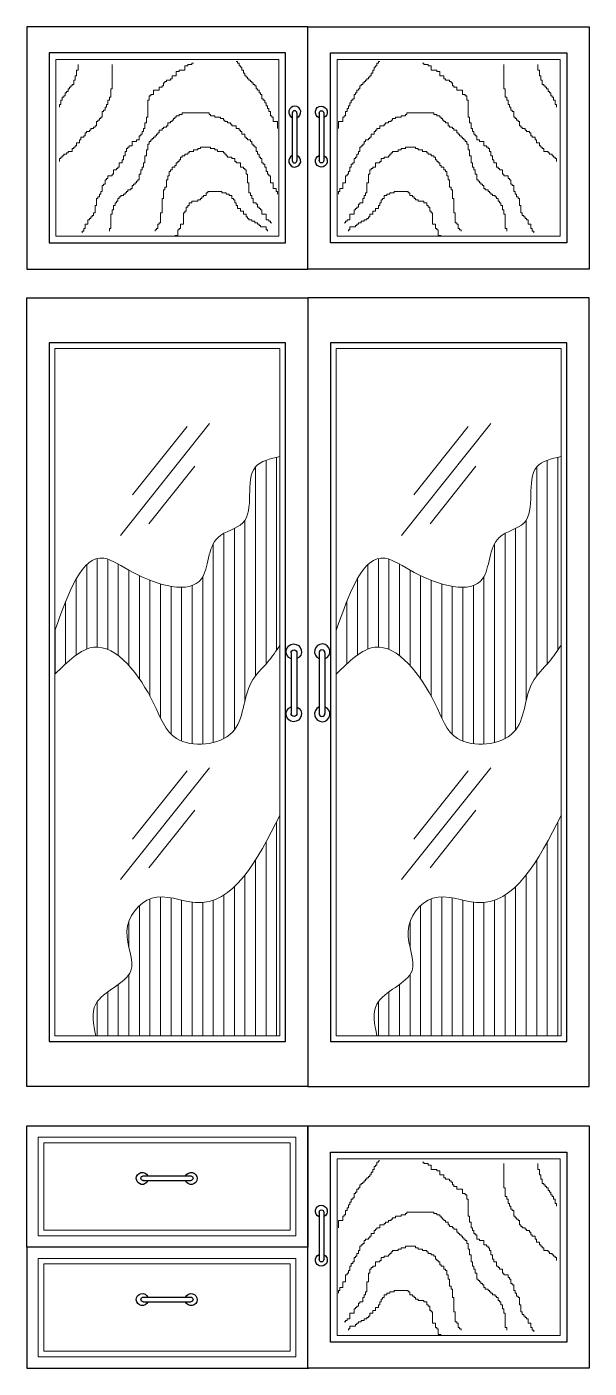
# Model space of a CAD drawing. Header units: millimetres. Extents: x -37049 to 129367, y 25385 to 90033.
# Drawn here: x 39924 to 40902, y 39528 to 41858 of the extents above; entities that cross this region are included whole.
import ezdxf

# ---------------------------------------------------------------- set-up
doc = ezdxf.new("R2010")
doc.units = ezdxf.units.MM
doc.header["$MEASUREMENT"] = 0
for name, color, linetype, lineweight in [('NMANH2', 35, 'Continuous', 9), ('NMANH3', 25, 'Continuous', 9), ('NSMANH1', 44, 'Continuous', 5), ('NTHAY1', 61, 'Continuous', 25), ('NTHAY2', 51, 'Continuous', 25)]:
    doc.layers.add(name, color=color, linetype=linetype, lineweight=lineweight)

# ---------------------------------------------------------------- blocks, each defined once
blk = doc.blocks.new('A$C59837BF3')
at = {"layer": 'NTHAY2'}
for p, q in [((38, 582), (38, 70)), ((88, 582), (88, 70))]:
    blk.add_line(p, q, dxfattribs=at)
for centre, radius, start, end in [((65, 592), 65, 290.9204, 245.6594), ((63, 582), 25, 0, 180), ((65, 65), 65, 114.3406, 69.0796), ((63, 70), 25, 180, 0)]:
    blk.add_arc(centre, radius, start, end, dxfattribs=at)
blk = doc.blocks.new('A$C1C455BE2')
at = {"layer": 'NMANH2'}
for p, q in [((158.5, 198.5), (0, 0)), ((118.3, 193.1), (21.5, 71.9)), ((132.1, 123.1), (50.4, 20.7))]:
    blk.add_line(p, q, dxfattribs=at)

msp = doc.modelspace()

# ---------------------------------------------------------------- hatches: boundary and pattern name
at = {"layer": 'NMANH2'}
h = msp.add_hatch(dxfattribs=at)
h.set_pattern_fill('ANSI31', color=256, scale=146.760096, angle=45, style=0)
h.set_pattern_definition([(90, (-96678.874, -4936.13), (-18.345012, 3e-12), [])])
edge = h.paths.add_edge_path()
edge.add_spline(control_points=[(39972.9, 40733.7), (39995.3, 40755.7), (40056.3, 40816.2), (40141.7, 40705), (40174.7, 40602.3), (40305.4, 40614.2), (40298.2, 40711.5), (40342.4, 40751.6), (40357.5, 40774.2), (40364.1, 40784)], knot_values=[0, 0, 0, 0, 82.179393, 224.779398, 297.645618, 395.589582, 488.173893, 534.091018, 569.730252, 569.730252, 569.730252, 569.730252], degree=3, periodic=0)
edge.add_line((40364.1, 40784), (40364.1, 41111.8))
edge.add_spline(control_points=[(40364.1, 41111.8), (40347.3, 41108), (40294.1, 41095.8), (40330.2, 40991.6), (40236.5, 40977.7), (40244.7, 40861.2), (40123.8, 40895.4), (40028.1, 40965.5), (39996.2, 40875.2), (39972.9, 40809.5)], knot_values=[0, 0, 0, 0, 46.130939, 145.939794, 195.696541, 273.185007, 392.546878, 449.211819, 601.001291, 601.001291, 601.001291, 601.001291], degree=3, periodic=0)
edge.add_line((39972.9, 40809.5), (39972.9, 40733.7))
edge = h.paths.add_edge_path()
edge.add_spline(control_points=[(40364.1, 40488.6), (40324.1, 40410.3), (40269.6, 40303.9), (40138.8, 40364.2), (40081.2, 40288.9), (40129.9, 40205.9), (40029.6, 40176.1), (40039.8, 40125.7), (40043.8, 40105.7)], knot_values=[0, 0, 0, 0, 210.937543, 287.11783, 359.128383, 427.958016, 512.050684, 567.13464, 567.13464, 567.13464, 567.13464], degree=3, periodic=0)
edge.add_line((40043.8, 40105.7), (40364.1, 40105.7))
edge.add_line((40364.1, 40105.7), (40364.1, 40488.6))
h = msp.add_hatch(dxfattribs=at)
h.set_pattern_fill('ANSI31', color=256, scale=146.760096, angle=45, style=0)
h.set_pattern_definition([(90, (-96189.874, -4936.13), (-18.345012, 3e-12), [])])
edge = h.paths.add_edge_path()
edge.add_spline(control_points=[(40461.9, 40733.7), (40484.3, 40755.7), (40545.3, 40816.2), (40630.7, 40705), (40663.7, 40602.3), (40794.4, 40614.2), (40787.2, 40711.5), (40831.4, 40751.6), (40846.5, 40774.2), (40853.1, 40784)], knot_values=[0, 0, 0, 0, 82.179393, 224.779398, 297.645618, 395.589582, 488.173893, 534.091018, 569.730252, 569.730252, 569.730252, 569.730252], degree=3, periodic=0)
edge.add_line((40853.1, 40784), (40853.1, 41111.8))
edge.add_spline(control_points=[(40853.1, 41111.8), (40836.3, 41108), (40783.1, 41095.8), (40819.2, 40991.6), (40725.5, 40977.7), (40733.7, 40861.2), (40612.8, 40895.4), (40517.1, 40965.5), (40485.2, 40875.2), (40461.9, 40809.5)], knot_values=[0, 0, 0, 0, 46.130939, 145.939794, 195.696541, 273.185007, 392.546878, 449.211819, 601.001291, 601.001291, 601.001291, 601.001291], degree=3, periodic=0)
edge.add_line((40461.9, 40809.5), (40461.9, 40733.7))
edge = h.paths.add_edge_path()
edge.add_spline(control_points=[(40853.1, 40488.6), (40813.1, 40410.3), (40758.6, 40303.9), (40627.8, 40364.2), (40570.2, 40288.9), (40618.9, 40205.9), (40518.6, 40176.1), (40528.8, 40125.7), (40532.8, 40105.7)], knot_values=[0, 0, 0, 0, 210.937543, 287.11783, 359.128383, 427.958016, 512.050684, 567.13464, 567.13464, 567.13464, 567.13464], degree=3, periodic=0)
edge.add_line((40532.8, 40105.7), (40853.1, 40105.7))
edge.add_line((40853.1, 40105.7), (40853.1, 40488.6))

# ---------------------------------------------------------------- linework, layer by layer
at = {"layer": 'NMANH2', "elevation": -18774.3}
for points in [[(40364.1, 41299.4), (39972.9, 41299.4), (39972.9, 40105.7), (40364.1, 40105.7)], [(40853.1, 41299.4), (40461.9, 41299.4), (40461.9, 40105.7), (40853.1, 40105.7)], [(39943.6, 39929.6), (40392, 39929.6), (40392, 39758.4), (39943.6, 39758.4)], [(39953.4, 39919.8), (40382.2, 39919.8), (40382.2, 39768.2), (39953.4, 39768.2)], [(39943.6, 39548), (40392, 39548), (40392, 39719.2), (39943.6, 39719.2)], [(39953.4, 39557.8), (40382.2, 39557.8), (40382.2, 39709.5), (39953.4, 39709.5)]]:
    msp.add_lwpolyline(points, close=True, dxfattribs=at)
at = {"layer": 'NMANH2'}
for points in [[(39972.9, 40809.5, -18774.3), (40058, 40935.2, -18774.3), (40108.9, 40910.3, -18774.3), (40227.7, 40899.5, -18774.3), (40256.6, 40971.4, -18774.3), (40299.7, 40996.4, -18774.3), (40321.7, 41093.7, -18774.3), (40364.1, 41111.8, -18774.3)], [(40461.9, 40809.5, -18774.3), (40547, 40935.2, -18774.3), (40597.9, 40910.3, -18774.3), (40716.7, 40899.5, -18774.3), (40745.6, 40971.4, -18774.3), (40788.7, 40996.4, -18774.3), (40810.7, 41093.7, -18774.3), (40853.1, 41111.8, -18774.3)], [(39972.9, 40733.7, -18774.3), (40040.4, 40780.6, -18774.3), (40144.6, 40683.3, -18774.3), (40184.2, 40622.1, -18774.3), (40281.6, 40632.9, -18774.3), (40314.3, 40719.5, -18774.3), (40343.2, 40755.2, -18774.3), (40364.1, 40784, -18774.3)], [(40461.9, 40733.7, -18774.3), (40529.4, 40780.6, -18774.3), (40633.6, 40683.3, -18774.3), (40673.2, 40622.1, -18774.3), (40770.6, 40632.9, -18774.3), (40803.3, 40719.5, -18774.3), (40832.2, 40755.2, -18774.3), (40853.1, 40784, -18774.3)], [(40364.1, 40488.6, -18774.3), (40217, 40337.4, -18774.3), (40141.2, 40344.7, -18774.3), (40098.1, 40287, -18774.3), (40105, 40218.5, -18774.3), (40043.8, 40160.8, -18774.3), (40043.8, 40105.7, -18774.3)], [(40853.1, 40488.6, -18774.3), (40706, 40337.4, -18774.3), (40630.2, 40344.7, -18774.3), (40587.1, 40287, -18774.3), (40594, 40218.5, -18774.3), (40532.8, 40160.8, -18774.3), (40532.8, 40105.7, -18774.3)]]:
    msp.add_spline(points, degree=3, dxfattribs=at)
at = {"layer": 'NMANH3', "elevation": -18796.3}
for points in [[(40362.4, 41801.3), (39974.7, 41801.3), (39974.7, 41494.4), (40362.4, 41494.4)], [(40463.7, 41801.3), (40851.4, 41801.3), (40851.4, 41494.4), (40463.7, 41494.4)], [(40463.7, 39892.3), (40851.4, 39892.3), (40851.4, 39585.4), (40463.7, 39585.4)]]:
    msp.add_lwpolyline(points, close=True, dxfattribs=at)
at = {"layer": 'NSMANH1', "color": 147, "lineweight": 0, "elevation": -18774.3}
for points in [[(40213.8, 41795.2), (40211.3, 41795.2), (40211.3, 41792.8), (40203.9, 41792.8), (40203.9, 41790.2), (40198.9, 41790.2), (40198.9, 41782.8), (40189, 41782.8), (40189, 41780.4), (40184, 41780.4), (40184, 41772.9), (40176.6, 41772.9), (40176.6, 41768), (40174.2, 41768), (40174.2, 41765.5), (40166.7, 41765.5), (40166.7, 41763), (40164.3, 41763), (40164.3, 41760.6), (40161.7, 41760.6), (40161.7, 41755.6), (40159.3, 41755.6), (40159.3, 41753.2), (40154.3, 41753.2), (40154.3, 41748.2), (40144.4, 41748.2), (40144.4, 41740.7), (40139.5, 41740.7), (40139.5, 41738.3), (40137, 41738.3), (40137, 41730.8), (40134.5, 41730.8), (40134.5, 41701.2), (40132.1, 41701.2), (40132.1, 41691.2), (40129.5, 41691.2), (40129.5, 41681.3), (40127.1, 41681.3), (40127.1, 41676.4), (40124.6, 41676.4), (40124.6, 41671.5), (40122.1, 41671.5), (40122.1, 41669), (40119.7, 41669), (40119.7, 41661.6), (40114.7, 41661.6), (40114.7, 41659), (40107.2, 41659), (40107.2, 41651.7), (40102.3, 41651.7), (40102.3, 41649.1), (40099.8, 41649.1), (40099.8, 41646.7), (40097.3, 41646.7), (40097.3, 41641.7), (40094.9, 41641.7), (40094.9, 41634.3), (40092.4, 41634.3), (40092.4, 41626.9), (40089.9, 41626.9), (40089.9, 41621.9), (40084.9, 41621.9), (40084.9, 41614.5), (40082.5, 41614.5), (40082.5, 41612.1), (40080, 41612.1), (40080, 41609.5), (40075, 41609.5), (40075, 41602.2), (40072.6, 41602.2), (40072.6, 41599.6), (40065.2, 41599.6), (40065.2, 41594.7), (40062.6, 41594.7), (40062.6, 41592.2), (40060.2, 41592.2), (40060.2, 41584.8), (40057.7, 41584.8), (40057.7, 41582.3), (40055.2, 41582.3), (40055.2, 41572.4), (40052.7, 41572.4), (40052.7, 41567.5), (40050.3, 41567.5), (40050.3, 41562.6), (40047.7, 41562.6), (40047.7, 41560), (40045.3, 41560), (40045.3, 41547.7), (40042.8, 41547.7), (40042.8, 41535.3), (40040.3, 41535.3), (40040.3, 41530.4), (40037.9, 41530.4), (40037.9, 41527.9), (40035.4, 41527.9), (40035.4, 41525.4), (40032.9, 41525.4), (40032.9, 41522.9), (40030.4, 41522.9), (40030.4, 41515.5), (40025.4, 41515.5), (40025.4, 41508.1), (40023, 41508.1), (40023, 41503.2), (40020.5, 41503.2), (40020.5, 41500.6)], [(40360, 41681.3), (40360, 41693.8), (40352.6, 41693.8), (40352.6, 41701.2), (40350.2, 41701.2), (40350.2, 41703.6), (40347.6, 41703.6), (40347.6, 41711.1), (40345.2, 41711.1), (40345.2, 41716), (40342.7, 41716), (40342.7, 41721), (40340.2, 41721), (40340.2, 41726), (40337.7, 41726), (40337.7, 41730.8), (40335.3, 41730.8), (40335.3, 41733.3), (40332.7, 41733.3), (40332.7, 41740.7), (40330.3, 41740.7), (40330.3, 41743.3), (40327.9, 41743.3), (40327.9, 41748.2), (40325.3, 41748.2), (40325.3, 41750.7), (40322.9, 41750.7), (40322.9, 41755.6), (40320.4, 41755.6), (40320.4, 41758), (40317.9, 41758), (40317.9, 41760.6), (40315.4, 41760.6), (40315.4, 41763), (40313, 41763), (40313, 41765.5), (40310.4, 41765.5), (40310.4, 41768), (40308, 41768), (40308, 41770.5), (40305.6, 41770.5), (40305.6, 41772.9), (40303, 41772.9), (40303, 41777.9), (40300.6, 41777.9), (40300.6, 41782.8), (40298.1, 41782.8), (40298.1, 41787.8), (40295.6, 41787.8), (40295.6, 41790.2), (40293.1, 41790.2), (40293.1, 41795.2), (40290.7, 41795.2), (40290.7, 41797.7), (40288.1, 41797.7)], [(40466, 41681.3), (40466, 41693.8), (40473.4, 41693.8), (40473.4, 41701.2), (40475.9, 41701.2), (40475.9, 41703.6), (40478.4, 41703.6), (40478.4, 41711.1), (40480.9, 41711.1), (40480.9, 41716), (40483.3, 41716), (40483.3, 41721), (40485.9, 41721), (40485.9, 41726), (40488.3, 41726), (40488.3, 41730.8), (40490.8, 41730.8), (40490.8, 41733.3), (40493.3, 41733.3), (40493.3, 41740.7), (40495.7, 41740.7), (40495.7, 41743.3), (40498.2, 41743.3), (40498.2, 41748.2), (40500.7, 41748.2), (40500.7, 41750.7), (40503.2, 41750.7), (40503.2, 41755.6), (40505.6, 41755.6), (40505.6, 41758), (40508.2, 41758), (40508.2, 41760.6), (40510.6, 41760.6), (40510.6, 41763), (40513.1, 41763), (40513.1, 41765.5), (40515.6, 41765.5), (40515.6, 41768), (40518.1, 41768), (40518.1, 41770.5), (40520.5, 41770.5), (40520.5, 41772.9), (40523, 41772.9), (40523, 41777.9), (40525.5, 41777.9), (40525.5, 41782.8), (40527.9, 41782.8), (40527.9, 41787.8), (40530.5, 41787.8), (40530.5, 41790.2), (40532.9, 41790.2), (40532.9, 41795.2), (40535.4, 41795.2), (40535.4, 41797.7), (40537.9, 41797.7)], [(40612.3, 41795.2), (40614.7, 41795.2), (40614.7, 41792.8), (40622.2, 41792.8), (40622.2, 41790.2), (40627.1, 41790.2), (40627.1, 41782.8), (40637, 41782.8), (40637, 41780.4), (40642, 41780.4), (40642, 41772.9), (40649.5, 41772.9), (40649.5, 41768), (40651.9, 41768), (40651.9, 41765.5), (40659.3, 41765.5), (40659.3, 41763), (40661.8, 41763), (40661.8, 41760.6), (40664.3, 41760.6), (40664.3, 41755.6), (40666.8, 41755.6), (40666.8, 41753.2), (40671.8, 41753.2), (40671.8, 41748.2), (40681.6, 41748.2), (40681.6, 41740.7), (40686.5, 41740.7), (40686.5, 41738.3), (40689.1, 41738.3), (40689.1, 41730.8), (40691.5, 41730.8), (40691.5, 41701.2), (40694, 41701.2), (40694, 41691.2), (40696.5, 41691.2), (40696.5, 41681.3), (40699, 41681.3), (40699, 41676.4), (40701.4, 41676.4), (40701.4, 41671.5), (40704, 41671.5), (40704, 41669), (40706.4, 41669), (40706.4, 41661.6), (40711.4, 41661.6), (40711.4, 41659), (40718.8, 41659), (40718.8, 41651.7), (40723.7, 41651.7), (40723.7, 41649.1), (40726.3, 41649.1), (40726.3, 41646.7), (40728.7, 41646.7), (40728.7, 41641.7), (40731.2, 41641.7), (40731.2, 41634.3), (40733.7, 41634.3), (40733.7, 41626.9), (40736.1, 41626.9), (40736.1, 41621.9), (40741.1, 41621.9), (40741.1, 41614.5), (40743.6, 41614.5), (40743.6, 41612.1), (40746, 41612.1), (40746, 41609.5), (40751, 41609.5), (40751, 41602.2), (40753.5, 41602.2), (40753.5, 41599.6), (40760.9, 41599.6), (40760.9, 41594.7), (40763.4, 41594.7), (40763.4, 41592.2), (40765.9, 41592.2), (40765.9, 41584.8), (40768.3, 41584.8), (40768.3, 41582.3), (40770.9, 41582.3), (40770.9, 41572.4), (40773.3, 41572.4), (40773.3, 41567.5), (40775.8, 41567.5), (40775.8, 41562.6), (40778.3, 41562.6), (40778.3, 41560), (40780.8, 41560), (40780.8, 41547.7), (40783.2, 41547.7), (40783.2, 41535.3), (40785.7, 41535.3), (40785.7, 41530.4), (40788.2, 41530.4), (40788.2, 41527.9), (40790.6, 41527.9), (40790.6, 41525.4), (40793.2, 41525.4), (40793.2, 41522.9), (40795.6, 41522.9), (40795.6, 41515.5), (40800.6, 41515.5), (40800.6, 41508.1), (40803.1, 41508.1), (40803.1, 41503.2), (40805.5, 41503.2), (40805.5, 41500.6)], [(40013.1, 41792.8), (40013.1, 41782.8), (40010.6, 41782.8), (40010.6, 41772.9), (40008.1, 41772.9), (40008.1, 41765.5), (40005.7, 41765.5), (40005.7, 41758), (40003.1, 41758), (40003.1, 41755.6), (40000.7, 41755.6), (40000.7, 41753.2), (39998.2, 41753.2), (39998.2, 41750.7), (39995.7, 41750.7), (39995.7, 41745.7), (39993.2, 41745.7), (39993.2, 41743.3), (39990.8, 41743.3), (39990.8, 41738.3), (39988.3, 41738.3), (39988.3, 41735.8), (39985.8, 41735.8), (39985.8, 41730.8), (39983.4, 41730.8), (39983.4, 41723.4), (39980.8, 41723.4), (39980.8, 41718.5)], [(40072.6, 41792.8), (40072.6, 41750.7), (40070, 41750.7), (40070, 41735.8), (40067.6, 41735.8), (40067.6, 41730.8), (40065.2, 41730.8), (40065.2, 41723.4), (40062.6, 41723.4), (40062.6, 41718.5), (40060.2, 41718.5), (40060.2, 41713.5), (40057.7, 41713.5), (40057.7, 41711.1), (40055.2, 41711.1), (40055.2, 41701.2), (40052.7, 41701.2), (40052.7, 41698.7), (40050.3, 41698.7), (40050.3, 41696.2), (40047.7, 41696.2), (40047.7, 41693.8), (40045.3, 41693.8), (40045.3, 41686.3), (40042.8, 41686.3), (40042.8, 41683.8), (40040.3, 41683.8), (40040.3, 41681.3), (40035.4, 41681.3), (40035.4, 41678.9), (40032.9, 41678.9), (40032.9, 41676.4), (40028, 41676.4), (40028, 41673.9), (40025.4, 41673.9), (40025.4, 41669), (40023, 41669), (40023, 41666.5), (40018, 41666.5), (40018, 41661.6), (40015.6, 41661.6), (40015.6, 41656.6), (40010.6, 41656.6), (40010.6, 41651.7), (40008.1, 41651.7), (40008.1, 41649.1), (40005.7, 41649.1), (40005.7, 41646.7), (40003.1, 41646.7), (40003.1, 41641.7), (39995.7, 41641.7), (39995.7, 41639.3), (39993.2, 41639.3), (39993.2, 41636.8), (39988.3, 41636.8), (39988.3, 41634.3), (39985.8, 41634.3), (39985.8, 41631.8), (39983.4, 41631.8), (39983.4, 41629.4), (39980.8, 41629.4), (39980.8, 41624.4)], [(40753.5, 41792.8), (40753.5, 41750.7), (40756, 41750.7), (40756, 41735.8), (40758.5, 41735.8), (40758.5, 41730.8), (40760.9, 41730.8), (40760.9, 41723.4), (40763.4, 41723.4), (40763.4, 41718.5), (40765.9, 41718.5), (40765.9, 41713.5), (40768.3, 41713.5), (40768.3, 41711.1), (40770.9, 41711.1), (40770.9, 41701.2), (40773.3, 41701.2), (40773.3, 41698.7), (40775.8, 41698.7), (40775.8, 41696.2), (40778.3, 41696.2), (40778.3, 41693.8), (40780.8, 41693.8), (40780.8, 41686.3), (40783.2, 41686.3), (40783.2, 41683.8), (40785.7, 41683.8), (40785.7, 41681.3), (40790.6, 41681.3), (40790.6, 41678.9), (40793.2, 41678.9), (40793.2, 41676.4), (40798.1, 41676.4), (40798.1, 41673.9), (40800.6, 41673.9), (40800.6, 41669), (40803.1, 41669), (40803.1, 41666.5), (40808.1, 41666.5), (40808.1, 41661.6), (40810.5, 41661.6), (40810.5, 41656.6), (40815.5, 41656.6), (40815.5, 41651.7), (40817.9, 41651.7), (40817.9, 41649.1), (40820.4, 41649.1), (40820.4, 41646.7), (40822.9, 41646.7), (40822.9, 41641.7), (40830.4, 41641.7), (40830.4, 41639.3), (40832.8, 41639.3), (40832.8, 41636.8), (40837.8, 41636.8), (40837.8, 41634.3), (40840.2, 41634.3), (40840.2, 41631.8), (40842.7, 41631.8), (40842.7, 41629.4), (40845.2, 41629.4), (40845.2, 41624.4)], [(40812.9, 41792.8), (40812.9, 41782.8), (40815.5, 41782.8), (40815.5, 41772.9), (40817.9, 41772.9), (40817.9, 41765.5), (40820.4, 41765.5), (40820.4, 41758), (40822.9, 41758), (40822.9, 41755.6), (40825.4, 41755.6), (40825.4, 41753.2), (40827.8, 41753.2), (40827.8, 41750.7), (40830.4, 41750.7), (40830.4, 41745.7), (40832.8, 41745.7), (40832.8, 41743.3), (40835.3, 41743.3), (40835.3, 41738.3), (40837.8, 41738.3), (40837.8, 41735.8), (40840.2, 41735.8), (40840.2, 41730.8), (40842.7, 41730.8), (40842.7, 41723.4), (40845.2, 41723.4), (40845.2, 41718.5)], [(40360, 41567.5), (40360, 41572.4), (40357.6, 41572.4), (40357.6, 41577.4), (40352.6, 41577.4), (40352.6, 41587.3), (40347.6, 41587.3), (40347.6, 41599.6), (40345.2, 41599.6), (40345.2, 41602.2), (40342.7, 41602.2), (40342.7, 41607.1), (40340.2, 41607.1), (40340.2, 41614.5), (40337.7, 41614.5), (40337.7, 41619.5), (40335.3, 41619.5), (40335.3, 41621.9), (40332.7, 41621.9), (40332.7, 41629.4), (40330.3, 41629.4), (40330.3, 41631.8), (40327.9, 41631.8), (40327.9, 41636.8), (40325.3, 41636.8), (40325.3, 41641.7), (40322.9, 41641.7), (40322.9, 41649.1), (40320.4, 41649.1), (40320.4, 41651.7), (40317.9, 41651.7), (40317.9, 41654.1), (40315.4, 41654.1), (40315.4, 41659), (40313, 41659), (40313, 41661.6), (40308, 41661.6), (40308, 41664), (40305.6, 41664), (40305.6, 41666.5), (40303, 41666.5), (40303, 41671.5), (40298.1, 41671.5), (40298.1, 41676.4), (40295.6, 41676.4), (40295.6, 41678.9), (40293.1, 41678.9), (40293.1, 41681.3), (40288.1, 41681.3), (40288.1, 41686.3), (40280.7, 41686.3), (40280.7, 41688.8), (40278.3, 41688.8), (40278.3, 41691.2), (40273.3, 41691.2), (40273.3, 41693.8), (40268.4, 41693.8), (40268.4, 41696.2), (40265.8, 41696.2), (40265.8, 41698.7), (40260.9, 41698.7), (40260.9, 41701.2), (40251, 41701.2), (40251, 41703.6), (40243.5, 41703.6), (40243.5, 41706.1), (40241.1, 41706.1), (40241.1, 41708.5), (40194, 41708.5), (40194, 41706.1), (40189, 41706.1), (40189, 41703.6), (40184, 41703.6), (40184, 41701.2), (40181.6, 41701.2), (40181.6, 41698.7), (40179.1, 41698.7), (40179.1, 41696.2), (40176.6, 41696.2), (40176.6, 41693.8), (40174.2, 41693.8), (40174.2, 41691.2), (40169.2, 41691.2), (40169.2, 41686.3), (40166.7, 41686.3), (40166.7, 41683.8), (40161.7, 41683.8), (40161.7, 41681.3), (40159.3, 41681.3), (40159.3, 41678.9), (40154.3, 41678.9), (40154.3, 41673.9), (40151.8, 41673.9), (40151.8, 41671.5), (40149.4, 41671.5), (40149.4, 41669), (40147, 41669), (40147, 41666.5), (40144.4, 41666.5), (40144.4, 41664), (40142, 41664), (40142, 41661.6), (40139.5, 41661.6), (40139.5, 41659), (40137, 41659), (40137, 41654.1), (40134.5, 41654.1), (40134.5, 41644.3), (40132.1, 41644.3), (40132.1, 41634.3), (40129.5, 41634.3), (40129.5, 41621.9), (40127.1, 41621.9), (40127.1, 41614.5), (40124.6, 41614.5), (40124.6, 41609.5), (40122.1, 41609.5), (40122.1, 41602.2), (40119.7, 41602.2), (40119.7, 41592.2), (40117.2, 41592.2), (40117.2, 41589.8), (40114.7, 41589.8), (40114.7, 41587.3), (40112.2, 41587.3), (40112.2, 41584.8), (40109.8, 41584.8), (40109.8, 41582.3), (40107.2, 41582.3), (40107.2, 41577.4), (40104.8, 41577.4), (40104.8, 41574.9), (40099.8, 41574.9), (40099.8, 41572.4), (40097.3, 41572.4), (40097.3, 41570), (40094.9, 41570), (40094.9, 41567.5), (40092.4, 41567.5), (40092.4, 41565), (40087.5, 41565), (40087.5, 41562.6), (40084.9, 41562.6), (40084.9, 41560), (40082.5, 41560), (40082.5, 41555.1), (40080, 41555.1), (40080, 41552.7), (40077.5, 41552.7), (40077.5, 41547.7), (40075, 41547.7), (40075, 41540.3), (40072.6, 41540.3), (40072.6, 41532.8), (40070, 41532.8), (40070, 41508.1), (40067.6, 41508.1), (40067.6, 41503.2)], [(40466, 41567.5), (40466, 41572.4), (40468.5, 41572.4), (40468.5, 41577.4), (40473.4, 41577.4), (40473.4, 41587.3), (40478.4, 41587.3), (40478.4, 41599.6), (40480.9, 41599.6), (40480.9, 41602.2), (40483.3, 41602.2), (40483.3, 41607.1), (40485.9, 41607.1), (40485.9, 41614.5), (40488.3, 41614.5), (40488.3, 41619.5), (40490.8, 41619.5), (40490.8, 41621.9), (40493.3, 41621.9), (40493.3, 41629.4), (40495.7, 41629.4), (40495.7, 41631.8), (40498.2, 41631.8), (40498.2, 41636.8), (40500.7, 41636.8), (40500.7, 41641.7), (40503.2, 41641.7), (40503.2, 41649.1), (40505.6, 41649.1), (40505.6, 41651.7), (40508.2, 41651.7), (40508.2, 41654.1), (40510.6, 41654.1), (40510.6, 41659), (40513.1, 41659), (40513.1, 41661.6), (40518.1, 41661.6), (40518.1, 41664), (40520.5, 41664), (40520.5, 41666.5), (40523, 41666.5), (40523, 41671.5), (40527.9, 41671.5), (40527.9, 41676.4), (40530.5, 41676.4), (40530.5, 41678.9), (40532.9, 41678.9), (40532.9, 41681.3), (40537.9, 41681.3), (40537.9, 41686.3), (40545.4, 41686.3), (40545.4, 41688.8), (40547.8, 41688.8), (40547.8, 41691.2), (40552.8, 41691.2), (40552.8, 41693.8), (40557.7, 41693.8), (40557.7, 41696.2), (40560.2, 41696.2), (40560.2, 41698.7), (40565.1, 41698.7), (40565.1, 41701.2), (40575.1, 41701.2), (40575.1, 41703.6), (40582.5, 41703.6), (40582.5, 41706.1), (40585, 41706.1), (40585, 41708.5), (40632, 41708.5), (40632, 41706.1), (40637, 41706.1), (40637, 41703.6), (40642, 41703.6), (40642, 41701.2), (40644.5, 41701.2), (40644.5, 41698.7), (40646.9, 41698.7), (40646.9, 41696.2), (40649.5, 41696.2), (40649.5, 41693.8), (40651.9, 41693.8), (40651.9, 41691.2), (40656.9, 41691.2), (40656.9, 41686.3), (40659.3, 41686.3), (40659.3, 41683.8), (40664.3, 41683.8), (40664.3, 41681.3), (40666.8, 41681.3), (40666.8, 41678.9), (40671.8, 41678.9), (40671.8, 41673.9), (40674.2, 41673.9), (40674.2, 41671.5), (40676.7, 41671.5), (40676.7, 41669), (40679.1, 41669), (40679.1, 41666.5), (40681.6, 41666.5), (40681.6, 41664), (40684.1, 41664), (40684.1, 41661.6), (40686.5, 41661.6), (40686.5, 41659), (40689.1, 41659), (40689.1, 41654.1), (40691.5, 41654.1), (40691.5, 41644.3), (40694, 41644.3), (40694, 41634.3), (40696.5, 41634.3), (40696.5, 41621.9), (40699, 41621.9), (40699, 41614.5), (40701.4, 41614.5), (40701.4, 41609.5), (40704, 41609.5), (40704, 41602.2), (40706.4, 41602.2), (40706.4, 41592.2), (40708.8, 41592.2), (40708.8, 41589.8), (40711.4, 41589.8), (40711.4, 41587.3), (40713.8, 41587.3), (40713.8, 41584.8), (40716.3, 41584.8), (40716.3, 41582.3), (40718.8, 41582.3), (40718.8, 41577.4), (40721.3, 41577.4), (40721.3, 41574.9), (40726.3, 41574.9), (40726.3, 41572.4), (40728.7, 41572.4), (40728.7, 41570), (40731.2, 41570), (40731.2, 41567.5), (40733.7, 41567.5), (40733.7, 41565), (40738.6, 41565), (40738.6, 41562.6), (40741.1, 41562.6), (40741.1, 41560), (40743.6, 41560), (40743.6, 41555.1), (40746, 41555.1), (40746, 41552.7), (40748.6, 41552.7), (40748.6, 41547.7), (40751, 41547.7), (40751, 41540.3), (40753.5, 41540.3), (40753.5, 41532.8), (40756, 41532.8), (40756, 41508.1), (40758.5, 41508.1), (40758.5, 41503.2)], [(40350.2, 41517.9), (40347.6, 41517.9), (40347.6, 41520.5), (40345.2, 41520.5), (40345.2, 41522.9), (40340.2, 41522.9), (40340.2, 41532.8), (40332.7, 41532.8), (40332.7, 41540.3), (40330.3, 41540.3), (40330.3, 41542.7), (40327.9, 41542.7), (40327.9, 41545.2), (40325.3, 41545.2), (40325.3, 41550.1), (40322.9, 41550.1), (40322.9, 41552.7), (40317.9, 41552.7), (40317.9, 41560), (40315.4, 41560), (40315.4, 41565), (40313, 41565), (40313, 41570), (40310.4, 41570), (40310.4, 41587.3), (40308, 41587.3), (40308, 41602.2), (40305.6, 41602.2), (40305.6, 41609.5), (40303, 41609.5), (40303, 41612.1), (40300.6, 41612.1), (40300.6, 41614.5), (40295.6, 41614.5), (40295.6, 41621.9), (40288.1, 41621.9), (40288.1, 41624.4), (40285.7, 41624.4), (40285.7, 41629.4), (40280.7, 41629.4), (40280.7, 41631.8), (40273.3, 41631.8), (40273.3, 41634.3), (40270.8, 41634.3), (40270.8, 41636.8), (40268.4, 41636.8), (40268.4, 41639.3), (40265.8, 41639.3), (40265.8, 41641.7), (40255.9, 41641.7), (40255.9, 41644.3), (40251, 41644.3), (40251, 41646.7), (40243.5, 41646.7), (40243.5, 41649.1), (40226.2, 41649.1), (40226.2, 41646.7), (40221.2, 41646.7), (40221.2, 41644.3), (40213.8, 41644.3), (40213.8, 41641.7), (40206.3, 41641.7), (40206.3, 41639.3), (40203.9, 41639.3), (40203.9, 41636.8), (40198.9, 41636.8), (40198.9, 41634.3), (40194, 41634.3), (40194, 41631.8), (40191.5, 41631.8), (40191.5, 41626.9), (40189, 41626.9), (40189, 41624.4), (40186.6, 41624.4), (40186.6, 41621.9), (40184, 41621.9), (40184, 41617), (40181.6, 41617), (40181.6, 41614.5), (40176.6, 41614.5), (40176.6, 41609.5), (40174.2, 41609.5), (40174.2, 41607.1), (40171.7, 41607.1), (40171.7, 41599.6), (40169.2, 41599.6), (40169.2, 41592.2), (40166.7, 41592.2), (40166.7, 41579.9), (40164.3, 41579.9), (40164.3, 41574.9), (40161.7, 41574.9), (40161.7, 41560), (40159.3, 41560), (40159.3, 41535.3), (40156.8, 41535.3), (40156.8, 41517.9), (40154.3, 41517.9), (40154.3, 41515.5), (40151.8, 41515.5), (40151.8, 41508.1), (40149.4, 41508.1), (40149.4, 41505.6), (40147, 41505.6), (40147, 41503.2)], [(40475.9, 41517.9), (40478.4, 41517.9), (40478.4, 41520.5), (40480.9, 41520.5), (40480.9, 41522.9), (40485.9, 41522.9), (40485.9, 41532.8), (40493.3, 41532.8), (40493.3, 41540.3), (40495.7, 41540.3), (40495.7, 41542.7), (40498.2, 41542.7), (40498.2, 41545.2), (40500.7, 41545.2), (40500.7, 41550.1), (40503.2, 41550.1), (40503.2, 41552.7), (40508.2, 41552.7), (40508.2, 41560), (40510.6, 41560), (40510.6, 41565), (40513.1, 41565), (40513.1, 41570), (40515.6, 41570), (40515.6, 41587.3), (40518.1, 41587.3), (40518.1, 41602.2), (40520.5, 41602.2), (40520.5, 41609.5), (40523, 41609.5), (40523, 41612.1), (40525.5, 41612.1), (40525.5, 41614.5), (40530.5, 41614.5), (40530.5, 41621.9), (40537.9, 41621.9), (40537.9, 41624.4), (40540.4, 41624.4), (40540.4, 41629.4), (40545.4, 41629.4), (40545.4, 41631.8), (40552.8, 41631.8), (40552.8, 41634.3), (40555.2, 41634.3), (40555.2, 41636.8), (40557.7, 41636.8), (40557.7, 41639.3), (40560.2, 41639.3), (40560.2, 41641.7), (40570.1, 41641.7), (40570.1, 41644.3), (40575.1, 41644.3), (40575.1, 41646.7), (40582.5, 41646.7), (40582.5, 41649.1), (40599.9, 41649.1), (40599.9, 41646.7), (40604.8, 41646.7), (40604.8, 41644.3), (40612.3, 41644.3), (40612.3, 41641.7), (40619.7, 41641.7), (40619.7, 41639.3), (40622.2, 41639.3), (40622.2, 41636.8), (40627.1, 41636.8), (40627.1, 41634.3), (40632, 41634.3), (40632, 41631.8), (40634.6, 41631.8), (40634.6, 41626.9), (40637, 41626.9), (40637, 41624.4), (40639.5, 41624.4), (40639.5, 41621.9), (40642, 41621.9), (40642, 41617), (40644.5, 41617), (40644.5, 41614.5), (40649.5, 41614.5), (40649.5, 41609.5), (40651.9, 41609.5), (40651.9, 41607.1), (40654.3, 41607.1), (40654.3, 41599.6), (40656.9, 41599.6), (40656.9, 41592.2), (40659.3, 41592.2), (40659.3, 41579.9), (40661.8, 41579.9), (40661.8, 41574.9), (40664.3, 41574.9), (40664.3, 41560), (40666.8, 41560), (40666.8, 41535.3), (40669.2, 41535.3), (40669.2, 41517.9), (40671.8, 41517.9), (40671.8, 41515.5), (40674.2, 41515.5), (40674.2, 41508.1), (40676.7, 41508.1), (40676.7, 41505.6), (40679.1, 41505.6), (40679.1, 41503.2)], [(40342.7, 41503.2), (40342.7, 41505.6), (40340.2, 41505.6), (40340.2, 41510.5), (40330.3, 41510.5), (40330.3, 41513.1), (40327.9, 41513.1), (40327.9, 41515.5), (40325.3, 41515.5), (40325.3, 41517.9), (40320.4, 41517.9), (40320.4, 41520.5), (40315.4, 41520.5), (40315.4, 41522.9), (40310.4, 41522.9), (40310.4, 41525.4), (40308, 41525.4), (40308, 41527.9), (40305.6, 41527.9), (40305.6, 41532.8), (40300.6, 41532.8), (40300.6, 41537.8), (40295.6, 41537.8), (40295.6, 41542.7), (40290.7, 41542.7), (40290.7, 41547.7), (40288.1, 41547.7), (40288.1, 41552.7), (40285.7, 41552.7), (40285.7, 41557.6), (40283.2, 41557.6), (40283.2, 41560), (40280.7, 41560), (40280.7, 41565), (40275.8, 41565), (40275.8, 41567.5), (40270.8, 41567.5), (40270.8, 41570), (40263.4, 41570), (40263.4, 41572.4), (40238.6, 41572.4), (40238.6, 41570), (40236.1, 41570), (40236.1, 41565), (40231.2, 41565), (40231.2, 41562.6), (40228.6, 41562.6), (40228.6, 41560), (40226.2, 41560), (40226.2, 41557.6), (40221.2, 41557.6), (40221.2, 41555.1), (40211.3, 41555.1), (40211.3, 41552.7), (40206.3, 41552.7), (40206.3, 41547.7), (40203.9, 41547.7), (40203.9, 41545.2), (40201.4, 41545.2), (40201.4, 41537.8), (40198.9, 41537.8), (40198.9, 41535.3), (40196.5, 41535.3), (40196.5, 41515.5), (40191.5, 41515.5), (40191.5, 41508.1), (40189, 41508.1), (40189, 41505.6), (40186.6, 41505.6), (40186.6, 41495.7), (40181.6, 41495.7)], [(40483.3, 41503.2), (40483.3, 41505.6), (40485.9, 41505.6), (40485.9, 41510.5), (40495.7, 41510.5), (40495.7, 41513.1), (40498.2, 41513.1), (40498.2, 41515.5), (40500.7, 41515.5), (40500.7, 41517.9), (40505.6, 41517.9), (40505.6, 41520.5), (40510.6, 41520.5), (40510.6, 41522.9), (40515.6, 41522.9), (40515.6, 41525.4), (40518.1, 41525.4), (40518.1, 41527.9), (40520.5, 41527.9), (40520.5, 41532.8), (40525.5, 41532.8), (40525.5, 41537.8), (40530.5, 41537.8), (40530.5, 41542.7), (40535.4, 41542.7), (40535.4, 41547.7), (40537.9, 41547.7), (40537.9, 41552.7), (40540.4, 41552.7), (40540.4, 41557.6), (40542.8, 41557.6), (40542.8, 41560), (40545.4, 41560), (40545.4, 41565), (40550.2, 41565), (40550.2, 41567.5), (40555.2, 41567.5), (40555.2, 41570), (40562.7, 41570), (40562.7, 41572.4), (40587.4, 41572.4), (40587.4, 41570), (40590, 41570), (40590, 41565), (40594.9, 41565), (40594.9, 41562.6), (40597.4, 41562.6), (40597.4, 41560), (40599.9, 41560), (40599.9, 41557.6), (40604.8, 41557.6), (40604.8, 41555.1), (40614.7, 41555.1), (40614.7, 41552.7), (40619.7, 41552.7), (40619.7, 41547.7), (40622.2, 41547.7), (40622.2, 41545.2), (40624.6, 41545.2), (40624.6, 41537.8), (40627.1, 41537.8), (40627.1, 41535.3), (40629.6, 41535.3), (40629.6, 41515.5), (40634.6, 41515.5), (40634.6, 41508.1), (40637, 41508.1), (40637, 41505.6), (40639.5, 41505.6), (40639.5, 41495.7), (40644.5, 41495.7)], [(40466, 39772.4), (40466, 39784.8), (40473.4, 39784.8), (40473.4, 39792.2), (40475.9, 39792.2), (40475.9, 39794.7), (40478.4, 39794.7), (40478.4, 39802.1), (40480.9, 39802.1), (40480.9, 39807), (40483.3, 39807), (40483.3, 39812), (40485.9, 39812), (40485.9, 39817), (40488.3, 39817), (40488.3, 39821.9), (40490.8, 39821.9), (40490.8, 39824.3), (40493.3, 39824.3), (40493.3, 39831.8), (40495.7, 39831.8), (40495.7, 39834.3), (40498.2, 39834.3), (40498.2, 39839.2), (40500.7, 39839.2), (40500.7, 39841.7), (40503.2, 39841.7), (40503.2, 39846.6), (40505.6, 39846.6), (40505.6, 39849.1), (40508.2, 39849.1), (40508.2, 39851.6), (40510.6, 39851.6), (40510.6, 39854.1), (40513.1, 39854.1), (40513.1, 39856.5), (40515.6, 39856.5), (40515.6, 39859.1), (40518.1, 39859.1), (40518.1, 39861.5), (40520.5, 39861.5), (40520.5, 39864), (40523, 39864), (40523, 39868.9), (40525.5, 39868.9), (40525.5, 39873.8), (40527.9, 39873.8), (40527.9, 39878.8), (40530.5, 39878.8), (40530.5, 39881.3), (40532.9, 39881.3), (40532.9, 39886.3), (40535.4, 39886.3), (40535.4, 39888.7), (40537.9, 39888.7)], [(40612.3, 39886.3), (40614.7, 39886.3), (40614.7, 39883.8), (40622.2, 39883.8), (40622.2, 39881.3), (40627.1, 39881.3), (40627.1, 39873.8), (40637, 39873.8), (40637, 39871.4), (40642, 39871.4), (40642, 39864), (40649.5, 39864), (40649.5, 39859.1), (40651.9, 39859.1), (40651.9, 39856.5), (40659.3, 39856.5), (40659.3, 39854.1), (40661.8, 39854.1), (40661.8, 39851.6), (40664.3, 39851.6), (40664.3, 39846.6), (40666.8, 39846.6), (40666.8, 39844.2), (40671.8, 39844.2), (40671.8, 39839.2), (40681.6, 39839.2), (40681.6, 39831.8), (40686.5, 39831.8), (40686.5, 39829.3), (40689.1, 39829.3), (40689.1, 39821.9), (40691.5, 39821.9), (40691.5, 39792.2), (40694, 39792.2), (40694, 39782.3), (40696.5, 39782.3), (40696.5, 39772.4), (40699, 39772.4), (40699, 39767.5), (40701.4, 39767.5), (40701.4, 39762.5), (40704, 39762.5), (40704, 39760), (40706.4, 39760), (40706.4, 39752.6), (40711.4, 39752.6), (40711.4, 39750.1), (40718.8, 39750.1), (40718.8, 39742.7), (40723.7, 39742.7), (40723.7, 39740.2), (40726.3, 39740.2), (40726.3, 39737.7), (40728.7, 39737.7), (40728.7, 39732.8), (40731.2, 39732.8), (40731.2, 39725.3), (40733.7, 39725.3), (40733.7, 39718), (40736.1, 39718), (40736.1, 39713), (40741.1, 39713), (40741.1, 39705.6), (40743.6, 39705.6), (40743.6, 39703.1), (40746, 39703.1), (40746, 39700.6), (40751, 39700.6), (40751, 39693.2), (40753.5, 39693.2), (40753.5, 39690.7), (40760.9, 39690.7), (40760.9, 39685.8), (40763.4, 39685.8), (40763.4, 39683.2), (40765.9, 39683.2), (40765.9, 39675.8), (40768.3, 39675.8), (40768.3, 39673.4), (40770.9, 39673.4), (40770.9, 39663.5), (40773.3, 39663.5), (40773.3, 39658.5), (40775.8, 39658.5), (40775.8, 39653.6), (40778.3, 39653.6), (40778.3, 39651.1), (40780.8, 39651.1), (40780.8, 39638.7), (40783.2, 39638.7), (40783.2, 39626.3), (40785.7, 39626.3), (40785.7, 39621.4), (40788.2, 39621.4), (40788.2, 39619), (40790.6, 39619), (40790.6, 39616.4), (40793.2, 39616.4), (40793.2, 39614), (40795.6, 39614), (40795.6, 39606.5), (40800.6, 39606.5), (40800.6, 39599.1), (40803.1, 39599.1), (40803.1, 39594.2), (40805.5, 39594.2), (40805.5, 39591.7)], [(40753.5, 39883.8), (40753.5, 39841.7), (40756, 39841.7), (40756, 39826.9), (40758.5, 39826.9), (40758.5, 39821.9), (40760.9, 39821.9), (40760.9, 39814.4), (40763.4, 39814.4), (40763.4, 39809.6), (40765.9, 39809.6), (40765.9, 39804.6), (40768.3, 39804.6), (40768.3, 39802.1), (40770.9, 39802.1), (40770.9, 39792.2), (40773.3, 39792.2), (40773.3, 39789.7), (40775.8, 39789.7), (40775.8, 39787.2), (40778.3, 39787.2), (40778.3, 39784.8), (40780.8, 39784.8), (40780.8, 39777.4), (40783.2, 39777.4), (40783.2, 39774.8), (40785.7, 39774.8), (40785.7, 39772.4), (40790.6, 39772.4), (40790.6, 39769.9), (40793.2, 39769.9), (40793.2, 39767.5), (40798.1, 39767.5), (40798.1, 39764.9), (40800.6, 39764.9), (40800.6, 39760), (40803.1, 39760), (40803.1, 39757.5), (40808.1, 39757.5), (40808.1, 39752.6), (40810.5, 39752.6), (40810.5, 39747.6), (40815.5, 39747.6), (40815.5, 39742.7), (40817.9, 39742.7), (40817.9, 39740.2), (40820.4, 39740.2), (40820.4, 39737.7), (40822.9, 39737.7), (40822.9, 39732.8), (40830.4, 39732.8), (40830.4, 39730.3), (40832.8, 39730.3), (40832.8, 39727.9), (40837.8, 39727.9), (40837.8, 39725.3), (40840.2, 39725.3), (40840.2, 39722.9), (40842.7, 39722.9), (40842.7, 39720.4), (40845.2, 39720.4), (40845.2, 39715.4)], [(40812.9, 39883.8), (40812.9, 39873.8), (40815.5, 39873.8), (40815.5, 39864), (40817.9, 39864), (40817.9, 39856.5), (40820.4, 39856.5), (40820.4, 39849.1), (40822.9, 39849.1), (40822.9, 39846.6), (40825.4, 39846.6), (40825.4, 39844.2), (40827.8, 39844.2), (40827.8, 39841.7), (40830.4, 39841.7), (40830.4, 39836.8), (40832.8, 39836.8), (40832.8, 39834.3), (40835.3, 39834.3), (40835.3, 39829.3), (40837.8, 39829.3), (40837.8, 39826.9), (40840.2, 39826.9), (40840.2, 39821.9), (40842.7, 39821.9), (40842.7, 39814.4), (40845.2, 39814.4), (40845.2, 39809.6)], [(40466, 39658.5), (40466, 39663.5), (40468.5, 39663.5), (40468.5, 39668.5), (40473.4, 39668.5), (40473.4, 39678.4), (40478.4, 39678.4), (40478.4, 39690.7), (40480.9, 39690.7), (40480.9, 39693.2), (40483.3, 39693.2), (40483.3, 39698.1), (40485.9, 39698.1), (40485.9, 39705.6), (40488.3, 39705.6), (40488.3, 39710.5), (40490.8, 39710.5), (40490.8, 39713), (40493.3, 39713), (40493.3, 39720.4), (40495.7, 39720.4), (40495.7, 39722.9), (40498.2, 39722.9), (40498.2, 39727.9), (40500.7, 39727.9), (40500.7, 39732.8), (40503.2, 39732.8), (40503.2, 39740.2), (40505.6, 39740.2), (40505.6, 39742.7), (40508.2, 39742.7), (40508.2, 39745.2), (40510.6, 39745.2), (40510.6, 39750.1), (40513.1, 39750.1), (40513.1, 39752.6), (40518.1, 39752.6), (40518.1, 39755.1), (40520.5, 39755.1), (40520.5, 39757.5), (40523, 39757.5), (40523, 39762.5), (40527.9, 39762.5), (40527.9, 39767.5), (40530.5, 39767.5), (40530.5, 39769.9), (40532.9, 39769.9), (40532.9, 39772.4), (40537.9, 39772.4), (40537.9, 39777.4), (40545.4, 39777.4), (40545.4, 39779.8), (40547.8, 39779.8), (40547.8, 39782.3), (40552.8, 39782.3), (40552.8, 39784.8), (40557.7, 39784.8), (40557.7, 39787.2), (40560.2, 39787.2), (40560.2, 39789.7), (40565.1, 39789.7), (40565.1, 39792.2), (40575.1, 39792.2), (40575.1, 39794.7), (40582.5, 39794.7), (40582.5, 39797.1), (40585, 39797.1), (40585, 39799.6), (40632, 39799.6), (40632, 39797.1), (40637, 39797.1), (40637, 39794.7), (40642, 39794.7), (40642, 39792.2), (40644.5, 39792.2), (40644.5, 39789.7), (40646.9, 39789.7), (40646.9, 39787.2), (40649.5, 39787.2), (40649.5, 39784.8), (40651.9, 39784.8), (40651.9, 39782.3), (40656.9, 39782.3), (40656.9, 39777.4), (40659.3, 39777.4), (40659.3, 39774.8), (40664.3, 39774.8), (40664.3, 39772.4), (40666.8, 39772.4), (40666.8, 39769.9), (40671.8, 39769.9), (40671.8, 39764.9), (40674.2, 39764.9), (40674.2, 39762.5), (40676.7, 39762.5), (40676.7, 39760), (40679.1, 39760), (40679.1, 39757.5), (40681.6, 39757.5), (40681.6, 39755.1), (40684.1, 39755.1), (40684.1, 39752.6), (40686.5, 39752.6), (40686.5, 39750.1), (40689.1, 39750.1), (40689.1, 39745.2), (40691.5, 39745.2), (40691.5, 39735.3), (40694, 39735.3), (40694, 39725.3), (40696.5, 39725.3), (40696.5, 39713), (40699, 39713), (40699, 39705.6), (40701.4, 39705.6), (40701.4, 39700.6), (40704, 39700.6), (40704, 39693.2), (40706.4, 39693.2), (40706.4, 39683.2), (40708.8, 39683.2), (40708.8, 39680.8), (40711.4, 39680.8), (40711.4, 39678.4), (40713.8, 39678.4), (40713.8, 39675.8), (40716.3, 39675.8), (40716.3, 39673.4), (40718.8, 39673.4), (40718.8, 39668.5), (40721.3, 39668.5), (40721.3, 39665.9), (40726.3, 39665.9), (40726.3, 39663.5), (40728.7, 39663.5), (40728.7, 39661), (40731.2, 39661), (40731.2, 39658.5), (40733.7, 39658.5), (40733.7, 39656), (40738.6, 39656), (40738.6, 39653.6), (40741.1, 39653.6), (40741.1, 39651.1), (40743.6, 39651.1), (40743.6, 39646.2), (40746, 39646.2), (40746, 39643.7), (40748.6, 39643.7), (40748.6, 39638.7), (40751, 39638.7), (40751, 39631.3), (40753.5, 39631.3), (40753.5, 39623.9), (40756, 39623.9), (40756, 39599.1), (40758.5, 39599.1), (40758.5, 39594.2)], [(40475.9, 39609), (40478.4, 39609), (40478.4, 39611.5), (40480.9, 39611.5), (40480.9, 39614), (40485.9, 39614), (40485.9, 39623.9), (40493.3, 39623.9), (40493.3, 39631.3), (40495.7, 39631.3), (40495.7, 39633.7), (40498.2, 39633.7), (40498.2, 39636.3), (40500.7, 39636.3), (40500.7, 39641.2), (40503.2, 39641.2), (40503.2, 39643.7), (40508.2, 39643.7), (40508.2, 39651.1), (40510.6, 39651.1), (40510.6, 39656), (40513.1, 39656), (40513.1, 39661), (40515.6, 39661), (40515.6, 39678.4), (40518.1, 39678.4), (40518.1, 39693.2), (40520.5, 39693.2), (40520.5, 39700.6), (40523, 39700.6), (40523, 39703.1), (40525.5, 39703.1), (40525.5, 39705.6), (40530.5, 39705.6), (40530.5, 39713), (40537.9, 39713), (40537.9, 39715.4), (40540.4, 39715.4), (40540.4, 39720.4), (40545.4, 39720.4), (40545.4, 39722.9), (40552.8, 39722.9), (40552.8, 39725.3), (40555.2, 39725.3), (40555.2, 39727.9), (40557.7, 39727.9), (40557.7, 39730.3), (40560.2, 39730.3), (40560.2, 39732.8), (40570.1, 39732.8), (40570.1, 39735.3), (40575.1, 39735.3), (40575.1, 39737.7), (40582.5, 39737.7), (40582.5, 39740.2), (40599.9, 39740.2), (40599.9, 39737.7), (40604.8, 39737.7), (40604.8, 39735.3), (40612.3, 39735.3), (40612.3, 39732.8), (40619.7, 39732.8), (40619.7, 39730.3), (40622.2, 39730.3), (40622.2, 39727.9), (40627.1, 39727.9), (40627.1, 39725.3), (40632, 39725.3), (40632, 39722.9), (40634.6, 39722.9), (40634.6, 39718), (40637, 39718), (40637, 39715.4), (40639.5, 39715.4), (40639.5, 39713), (40642, 39713), (40642, 39708), (40644.5, 39708), (40644.5, 39705.6), (40649.5, 39705.6), (40649.5, 39700.6), (40651.9, 39700.6), (40651.9, 39698.1), (40654.3, 39698.1), (40654.3, 39690.7), (40656.9, 39690.7), (40656.9, 39683.2), (40659.3, 39683.2), (40659.3, 39670.9), (40661.8, 39670.9), (40661.8, 39665.9), (40664.3, 39665.9), (40664.3, 39651.1), (40666.8, 39651.1), (40666.8, 39626.3), (40669.2, 39626.3), (40669.2, 39609), (40671.8, 39609), (40671.8, 39606.5), (40674.2, 39606.5), (40674.2, 39599.1), (40676.7, 39599.1), (40676.7, 39596.7), (40679.1, 39596.7), (40679.1, 39594.2)], [(40483.3, 39594.2), (40483.3, 39596.7), (40485.9, 39596.7), (40485.9, 39601.5), (40495.7, 39601.5), (40495.7, 39604.1), (40498.2, 39604.1), (40498.2, 39606.5), (40500.7, 39606.5), (40500.7, 39609), (40505.6, 39609), (40505.6, 39611.5), (40510.6, 39611.5), (40510.6, 39614), (40515.6, 39614), (40515.6, 39616.4), (40518.1, 39616.4), (40518.1, 39619), (40520.5, 39619), (40520.5, 39623.9), (40525.5, 39623.9), (40525.5, 39628.8), (40530.5, 39628.8), (40530.5, 39633.7), (40535.4, 39633.7), (40535.4, 39638.7), (40537.9, 39638.7), (40537.9, 39643.7), (40540.4, 39643.7), (40540.4, 39648.6), (40542.8, 39648.6), (40542.8, 39651.1), (40545.4, 39651.1), (40545.4, 39656), (40550.2, 39656), (40550.2, 39658.5), (40555.2, 39658.5), (40555.2, 39661), (40562.7, 39661), (40562.7, 39663.5), (40587.4, 39663.5), (40587.4, 39661), (40590, 39661), (40590, 39656), (40594.9, 39656), (40594.9, 39653.6), (40597.4, 39653.6), (40597.4, 39651.1), (40599.9, 39651.1), (40599.9, 39648.6), (40604.8, 39648.6), (40604.8, 39646.2), (40614.7, 39646.2), (40614.7, 39643.7), (40619.7, 39643.7), (40619.7, 39638.7), (40622.2, 39638.7), (40622.2, 39636.3), (40624.6, 39636.3), (40624.6, 39628.8), (40627.1, 39628.8), (40627.1, 39626.3), (40629.6, 39626.3), (40629.6, 39606.5), (40634.6, 39606.5), (40634.6, 39599.1), (40637, 39599.1), (40637, 39596.7), (40639.5, 39596.7), (40639.5, 39586.8), (40644.5, 39586.8)]]:
    msp.add_lwpolyline(points, dxfattribs=at)
at = {"layer": 'NTHAY1'}
for p, q in [((40413, 40018.2, -18796.3), (40413, 40017.7, -18796.3)), ((39924, 39528.5, -18774.3), (40414.5, 39528.5, -18774.3))]:
    msp.add_line(p, q, dxfattribs=at)
for points, elevation in [([(40413, 41858.1), (39924, 41858.1), (39924, 41437.4), (40413, 41437.4)], -18774.3), ([(40413, 41858.1), (40902, 41858.1), (40902, 41437.4), (40413, 41437.4)], -18774.3), ([(40373.9, 41812.8), (39963.2, 41812.8), (39963.2, 41482.9), (40373.9, 41482.9)], -18796.3), ([(40452.2, 41812.8), (40862.9, 41812.8), (40862.9, 41482.9), (40452.2, 41482.9)], -18796.3), ([(39924, 41387.4), (40413, 41387.4), (40413, 40017.7), (39924, 40017.7)], -18774.3), ([(40902, 41387.4), (40413, 41387.4), (40413, 40017.7), (40902, 40017.7)], -18774.3), ([(40373.9, 41309.2), (39963.2, 41309.2), (39963.2, 40095.9), (40373.9, 40095.9)], -18774.3), ([(40862.9, 41309.2), (40452.2, 41309.2), (40452.2, 40095.9), (40862.9, 40095.9)], -18774.3), ([(40413, 39949.2), (40902, 39949.2), (40902, 39528.5), (40413, 39528.5)], -18774.3), ([(40452.2, 39903.8), (40862.9, 39903.8), (40862.9, 39573.9), (40452.2, 39573.9)], -18796.3), ([(39924, 39528.5), (40413, 39528.5), (40413, 39738.8), (39924, 39738.8)], -18774.3)]:
    msp.add_lwpolyline(points, close=True, dxfattribs=dict(at, elevation=elevation))
at = {"layer": 'NTHAY1', "elevation": -18774.3}
msp.add_lwpolyline([(39924, 39949.2), (40413, 39949.2), (40413, 39949.2), (40413, 39738.8), (39924, 39738.8), (39924, 39949.2)], dxfattribs=at)

# ---------------------------------------------------------------- block references
at = {"layer": 'NMANH2', "xscale": 0.9784006408881396, "yscale": 0.9784006408735877, "zscale": 0.9784006408761301}
for p in [(40086.9, 40974.8, -18774.3), (40575.9, 40974.8, -18774.3), (40086.9, 40377, -18774.3), (40575.9, 40377, -18774.3)]:
    msp.add_blockref('A$C1C455BE2', p, dxfattribs=at)
at = {"layer": 'NTHAY1'}
for p, xscale, yscale, zscale in [((40379.5, 41614.6, -18796.3), 0.1610823529481422, 0.1610823529481422, 0.1610823529412237), ((40446.6, 41614.6, -18796.3), -0.1610823529481422, 0.1610823529481422, 0.1610823529412237), ((40401.7, 40651.3, -18774.3), -0.2054641345748678, 0.2054641345894197, 0.2054641345839873), ((40424.4, 40651.3, -18774.3), 0.2054641345748678, 0.2054641345894197, 0.2054641345839873), ((40446.6, 39705.7, -18796.3), -0.1610823529481422, 0.1610823529481422, 0.1610823529412237)]:
    msp.add_blockref('A$C59837BF3', p, dxfattribs=dict(at, xscale=xscale, yscale=yscale, zscale=zscale))
at = {"layer": 'NTHAY1', "xscale": -0.1610823529481422, "yscale": 0.1610823529481422, "zscale": 0.1610823529412237, "rotation": 90}
for p in [(40220.3, 39868.5, -18774.3), (40220.3, 39658.1, -18774.3)]:
    msp.add_blockref('A$C59837BF3', p, dxfattribs=at)

doc.saveas('drawing.dxf')
